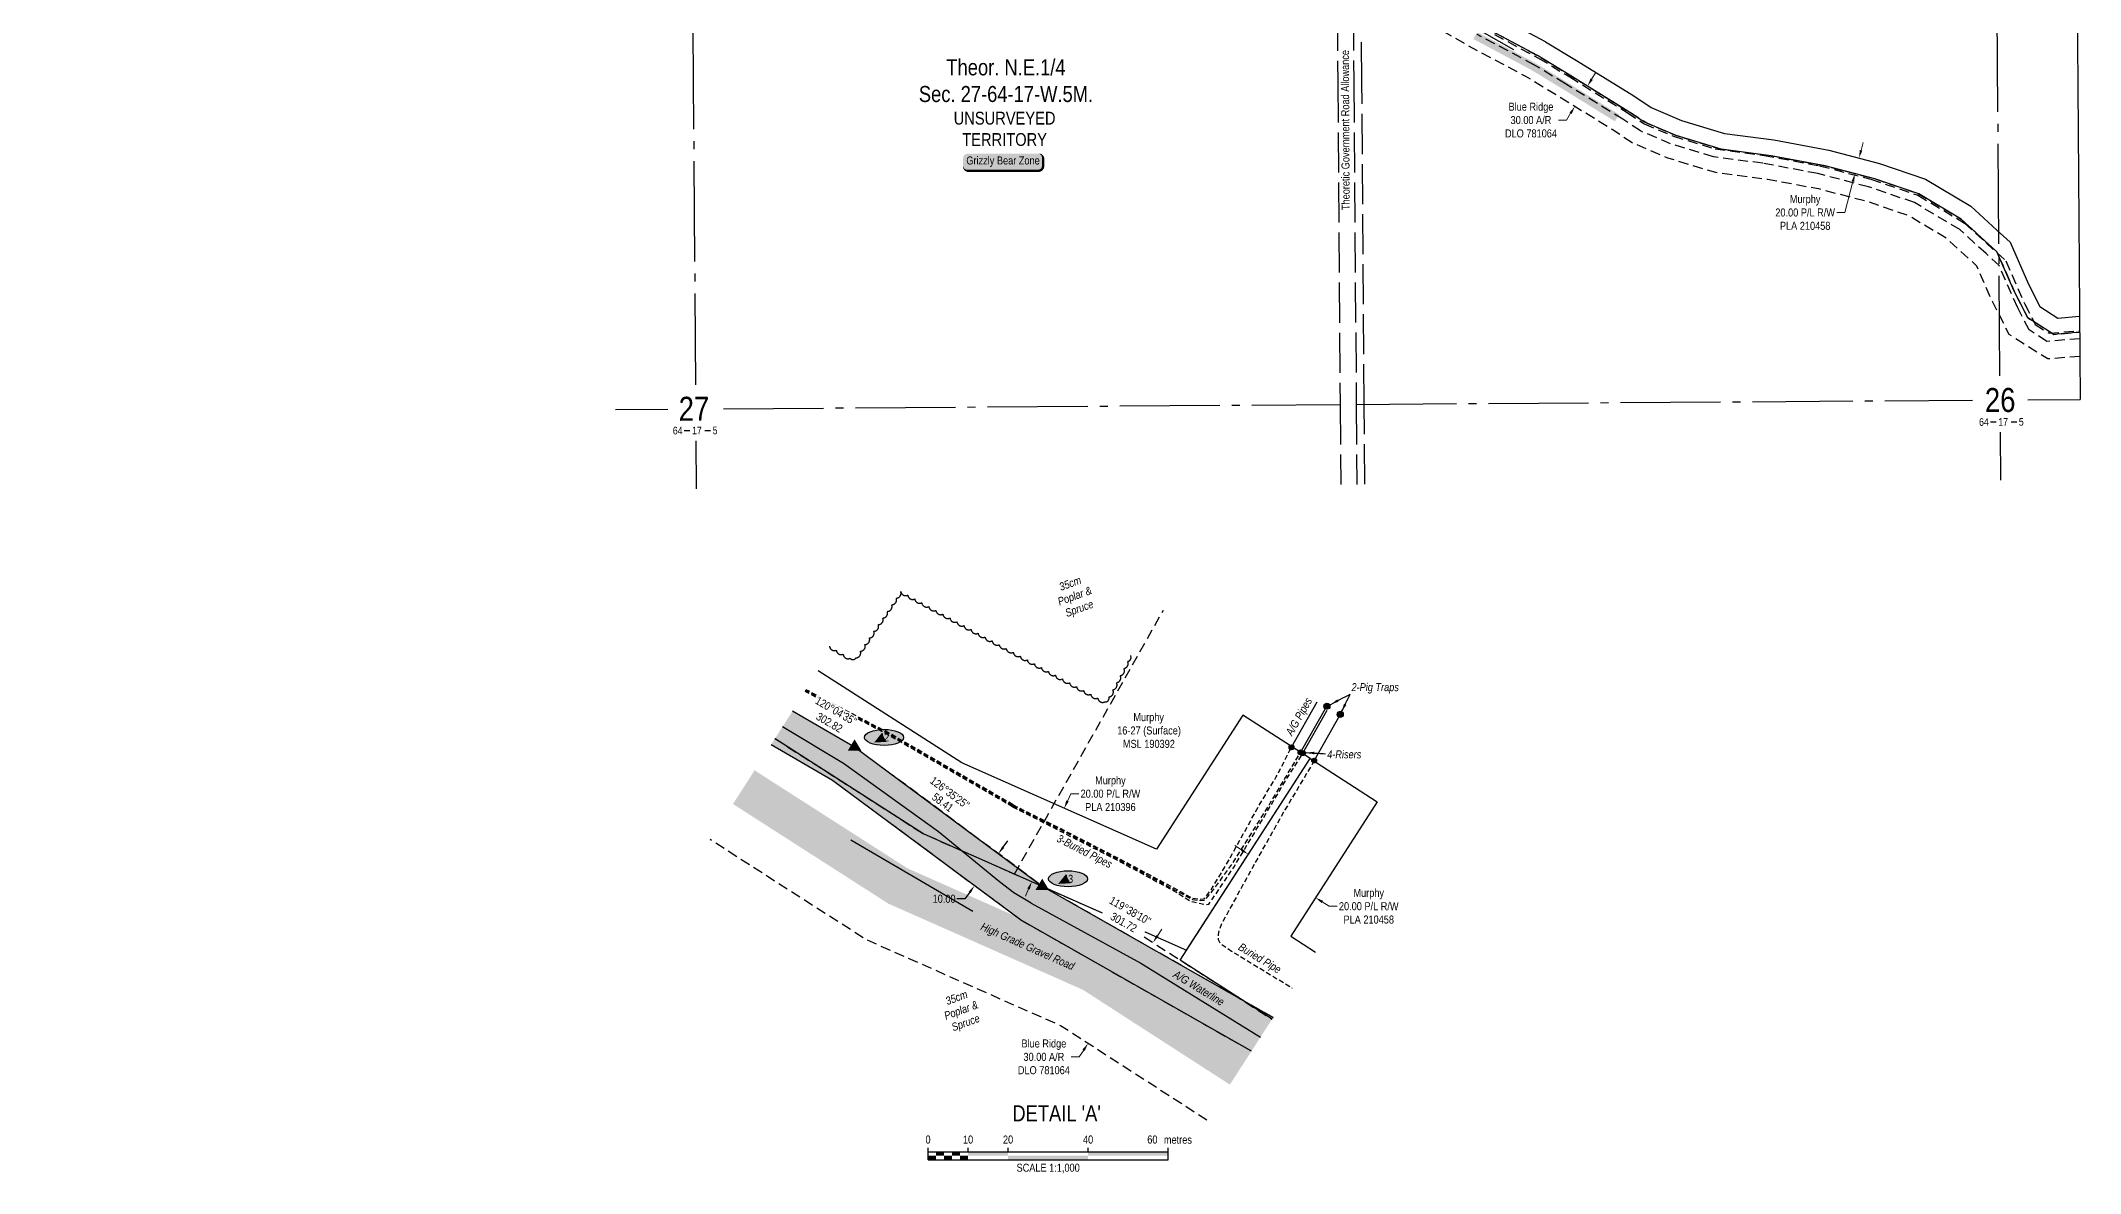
# Model space of a CAD drawing. Extents: x 527417 to 535105, y 6045789 to 6049248.
# Drawn here: x 532558 to 535105, y 6045789 to 6047203 of the extents above; entities that cross this region are included whole.
import ezdxf
from ezdxf.enums import TextEntityAlignment as Align

# ---------------------------------------------------------------- set-up
doc = ezdxf.new("R2010")
doc.units = 0
doc.header["$LTSCALE"] = 5
doc.header["$PDSIZE"] = 0.5
for name, pattern in [('0', [1, 1, 0]), ('foc-ACCESSROAD', [3.75, 2.5, -1.25]), ('foc-FLOWLINE', [3.75, 2.5, -1.25]), ('foc-QUARTERLINE', [33, 25, -3, 2, -3]), ('foc-UNSURVEYED', [12.5, 10, -2.5]), ('UG_PIPE', [1.875, 1.25, -0.625])]:
    doc.linetypes.add(name, pattern=pattern)
doc.layers.get('Defpoints').update_dxf_attribs({"color": 9})
for name, color, linetype in [('10', 1, 'Continuous'), ('9', 3, 'Continuous'), ('AS-PIPE-AG', 44, 'Continuous'), ('AS-PIPE-UG', 44, 'UG_PIPE'), ('AS-PIPE-UG-T', 44, 'Continuous'), ('AS-ROADS', 254, 'Continuous'), ('AS-SYMBOL', 7, 'Continuous'), ('AS-WILDLIFE-BLOCK', 131, 'Continuous'), ('C-AR', 13, 'foc-ACCESSROAD'), ('C-FLOWLINE', 13, 'foc-FLOWLINE'), ('C-RW', 13, 'Continuous'), ('C-SYMBOL', 7, 'Continuous'), ('C-WS', 13, 'foc-ACCESSROAD'), ('CG-NOTES', 7, 'Continuous'), ('DETAIL-T', 7, 'Continuous'), ('F-AR', 190, 'foc-ACCESSROAD'), ('L-BD1', 253, 'Continuous'), ('L-MON', 1, 'Continuous'), ('L-ROAD-T', 7, 'Continuous'), ('L-SECLBL', 7, 'Continuous'), ('L-SECQ', 8, 'foc-QUARTERLINE'), ('L-UNS-T', 3, 'Continuous'), ('L-USEC', 7, 'foc-UNSURVEYED'), ('P-ELEVATION', 7, 'Continuous'), ('P-PROPOSED', 10, 'Continuous'), ('P-PROPOSED-H', 21, 'Continuous'), ('P-STATION', 7, 'Continuous'), ('P-TXT', 4, 'Continuous'), ('T-BUSH', 110, '0'), ('T-BUSH-T', 110, 'Continuous')]:
    doc.layers.add(name, color=color, linetype=linetype)
for name, color, linetype, lineweight in [('C-RW-T', 13, 'Continuous', 9), ('C-WS-T', 13, 'Continuous', 9), ('F-AR-T', 190, 'Continuous', 9), ('T-TEXT', 48, 'Continuous', 18)]:
    doc.layers.add(name, color=color, linetype=linetype, lineweight=lineweight)
doc.styles.add('175L', font='ARIALN.TTF', dxfattribs={"height": 20})
doc.styles.add('80', font='ARIALN.TTF', dxfattribs={"height": 10})
doc.styles.add('80CG', font='ARIALN.TTF', dxfattribs={"height": 10})
doc.styles.add('80L', font='ARIALN.TTF', dxfattribs={"height": 10})
doc.styles.add('80LS', font='ARIALNI.TTF', dxfattribs={"height": 10})
doc.styles.add('SIMPLEX', font='ARIALN.TTF')
doc.dimstyles.new('Compass 5 000', dxfattribs={"dimscale": 5, "dimtxt": 9, "dimasz": 2, "dimexe": 0.2, "dimexo": 0.0625, "dimgap": 0.5, "dimtad": 0, "dimtih": 1, "dimtoh": 1, "dimzin": 0, "dimdsep": 46, "dimtxsty": '80CG', "dimcen": 0.1, "dimse1": 1, "dimse2": 1, "dimclrd": 256, "dimclrt": 256, "dimaunit": 1, "dimadec": 4, "dimazin": 0, "dimtfac": 0.06, "dimtofl": 0, "dimtmove": 0, "dimatfit": 1, "dimfxl": 0.2, "dimtolj": 1, "dimtzin": 0, "dimlwd": -1, "dimarcsym": 0})

# ---------------------------------------------------------------- blocks, each defined once
blk = doc.blocks.new('L-SECLBL')
at = {"layer": '9', "color": 7}
for p, q in [((-5.1, -27.8), (-12.3, -27.8)), ((20.7, -27.8), (13.5, -27.8))]:
    blk.add_line(p, q, dxfattribs=at)
at = {"layer": '10', "color": 2, "style": 'SIMPLEX'}
blk.add_attdef('SEC', text='', height=30, dxfattribs=at).set_placement((0, 0), align=Align.MIDDLE)
at = {"layer": '10', "color": 5, "style": '80L'}
blk.add_attdef('TWP', text='', height=9.5, dxfattribs=at).set_placement((-14.4, -27.4), align=Align.MIDDLE_RIGHT)
blk.add_attdef('RGE', text='', height=9.5, dxfattribs=at).set_placement((3.6, -27.4), align=Align.MIDDLE_CENTER)
blk.add_attdef('MER', text='', height=9.5, dxfattribs=at).set_placement((23.2, -27.4), align=Align.MIDDLE_LEFT)
blk = doc.blocks.new('*U570')
h = blk.add_hatch(color=255)
edge = h.paths.add_edge_path()
edge.add_line((-44, -11.5), (44, -11.5))
edge.add_arc((44, -5.5), 6, 270, 360)
edge.add_line((50, -5.5), (50, 4))
edge.add_arc((44, 4), 6, 0, 90)
edge.add_line((44, 10), (-44, 10))
edge.add_arc((-44, 4), 6, 90, 180)
edge.add_line((-50, 4), (-50, -5.5))
edge.add_arc((-44, -5.5), 6, 180, 270)
at = {"color": 131, "flags": 128}
blk.add_lwpolyline([(-44, -11.5, 3, 3, 0), (44, -11.5, 3, 3, 0.414214), (50, -5.5, 3, 3, 0), (50, 4, 3, 0, 0.414214), (44, 10, 0, 0, 0), (-44, 10, 0, 0, 0.414214), (-50, 4, 0, 0, 0), (-50, -5.5, 0, 3, 0.414214)], format="xyseb", close=True, dxfattribs=at)
at = {"color": 131, "style": '80'}
blk.add_attdef('ENTER_TEXT_001', (-26.8, -4.9), '', height=10, dxfattribs=at)
blk = doc.blocks.new('RISER')
h = blk.add_hatch(color=255)
h.dxf.hatch_style = 1
edge = h.paths.add_edge_path()
edge.add_arc((0, 0), 0.7, 0, 360)
blk.add_hatch(color=48).paths.add_polyline_path([(0.58, -0.15), (-0.58, -0.15, 0.774597)])
at = {"color": 48}
blk.add_line((-0.58, -0.15), (0.58, -0.15), dxfattribs=at)
blk.add_circle((0, 0), 0.6, dxfattribs=at)
blk = doc.blocks.new('PIG')
h = blk.add_hatch(color=255)
h.dxf.hatch_style = 1
edge = h.paths.add_edge_path()
edge.add_arc((0, 0), 0.85, 0, 360)
at = {"layer": 'AS-SYMBOL'}
h = blk.add_hatch(color=48, dxfattribs=at)
h.dxf.hatch_style = 1
h.paths.add_polyline_path([(-0.1, 0, 1), (-0.55, 0, 1)])
h = blk.add_hatch(color=48, dxfattribs=at)
h.dxf.hatch_style = 1
h.paths.add_polyline_path([(0.1, 0, 1), (0.55, 0, 1)])
at = {"layer": 'AS-SYMBOL', "color": 48}
for centre, radius in [((0, 0), 0.75), ((-0.33, 0), 0.225), ((0.33, 0), 0.225)]:
    blk.add_circle(centre, radius, dxfattribs=at)
blk = doc.blocks.new('*D604')
at = {"layer": 'Defpoints', "color": 0, "transparency": 16777216}
for p in [(533760.3, 6046183.5), (533724.4, 6046148), (533730.5, 6046143.4)]:
    blk.add_point(p, dxfattribs=at)
at = {"layer": 'P-TXT', "transparency": 16777216}
for p, q in [((533760.1, 6046196.1), (533766.1, 6046204.2)), ((533718.4, 6046139.9), (533712.3, 6046131.7)), ((533712.3, 6046131.7), (533702.3, 6046131.7))]:
    blk.add_line(p, q, dxfattribs=at)
for points in [[(533758.8, 6046197.1), (533761.5, 6046195.1), (533754.2, 6046188.1)], [(533717.1, 6046140.9), (533719.8, 6046138.9), (533724.4, 6046148)]]:
    blk.add_solid(points, dxfattribs=at)
at = {"layer": 'P-TXT', "transparency": 16777216, "insert": (533686.4, 6046131.7), "char_height": 10, "attachment_point": 5, "style": '80CG'}
blk.add_mtext('\\A1;10.00', dxfattribs=at)
blk = doc.blocks.new('*D605')
at = {"layer": 'Defpoints', "color": 0, "transparency": 16777216}
for p in [(534005.2, 6046039.7), (533866.1, 6045951.1), (533924, 6045913.7)]:
    blk.add_point(p, dxfattribs=at)
at = {"layer": 'F-AR-T', "transparency": 16777216}
for p, q in [((533952.8, 6046085.5), (533958.2, 6046093.9)), ((533855.2, 6045934.3), (533845.2, 6045934.3)), ((533860.7, 6045942.7), (533855.2, 6045934.3))]:
    blk.add_line(p, q, dxfattribs=at)
for points in [[(533951.4, 6046086.4), (533954.2, 6046084.6), (533947.3, 6046077.1)], [(533859.3, 6045943.6), (533862.1, 6045941.8), (533866.1, 6045951.1)]]:
    blk.add_solid(points, dxfattribs=at)
at = {"layer": 'F-AR-T', "transparency": 16777216, "insert": (533811, 6045934.3), "char_height": 10, "attachment_point": 5, "style": '80CG'}
blk.add_mtext('\\A1;Blue Ridge \\P30.00 A/R \\PDLO 781064', dxfattribs=at)
blk = doc.blocks.new('*D606')
at = {"layer": 'C-RW-T', "transparency": 16777216}
for p, q in [((534057.9, 6046192.8), (534049.5, 6046198.2)), ((534158.7, 6046127.8), (534167.1, 6046122.4)), ((534167.1, 6046122.4), (534177.1, 6046122.4))]:
    blk.add_line(p, q, dxfattribs=at)
for points in [[(534058.8, 6046194.2), (534057, 6046191.4), (534066.3, 6046187.4)], [(534159.6, 6046129.2), (534157.8, 6046126.4), (534150.3, 6046133.2)]]:
    blk.add_solid(points, dxfattribs=at)
at = {"layer": 'Defpoints', "color": 0, "transparency": 16777216}
for p in [(534099.3, 6046238.5), (534183.3, 6046184.3), (534150.3, 6046133.2)]:
    blk.add_point(p, dxfattribs=at)
at = {"layer": 'C-RW-T', "transparency": 16777216, "insert": (534216.7, 6046122.4), "char_height": 10, "attachment_point": 5, "style": '80CG'}
blk.add_mtext('\\A1;Murphy\\P20.00 P/L R/W\\PPLA 210458', dxfattribs=at)
blk = doc.blocks.new('*D607')
at = {"layer": 'C-RW-T', "transparency": 16777216}
for p, q in [((533840.5, 6046253.8), (533844.5, 6046262.9)), ((533844.5, 6046262.9), (533854.5, 6046262.9)), ((533791.9, 6046144.1), (533787.9, 6046135))]:
    blk.add_line(p, q, dxfattribs=at)
for points in [[(533838.9, 6046254.5), (533842, 6046253.1), (533836.4, 6046244.7)], [(533790.4, 6046144.8), (533793.4, 6046143.4), (533796, 6046153.3)]]:
    blk.add_solid(points, dxfattribs=at)
at = {"layer": 'Defpoints', "color": 0, "transparency": 16777216}
for p in [(533836.4, 6046244.7), (533909.5, 6046212.3), (533869, 6046120.9)]:
    blk.add_point(p, dxfattribs=at)
at = {"layer": 'C-RW-T', "transparency": 16777216, "insert": (533894.1, 6046262.9), "char_height": 10, "attachment_point": 5, "style": '80CG'}
blk.add_mtext('\\A1;Murphy\\P20.00 P/L R/W^JPLA 210396', dxfattribs=at)
blk = doc.blocks.new('*U476')
at = {"color": 0}
for p, q in [((-150, 0), (-150, 15)), ((-150, 10), (150.2, 10)), ((-150, 0), (150.2, 0)), ((-100, 10), (-100, 15)), ((-50, 10), (-50, 15)), ((50, 10), (50, 15)), ((150.2, 0), (150.2, 15))]:
    blk.add_line(p, q, dxfattribs=at)
for points in [[(-150, 5), (-140, 5), (-150, 0), (-140, 0)], [(-140, 10), (-130, 10), (-140, 5), (-130, 5)], [(-130, 5), (-120, 5), (-130, 0), (-120, 0)], [(-120, 10), (-110, 10), (-120, 5), (-110, 5)], [(-110, 5), (-100, 5), (-110, 0), (-100, 0)], [(-100, 10), (-50, 10), (-100, 5), (-50, 5)], [(-50, 5), (50, 5), (-50, 0), (50, 0)], [(50, 10), (150.2, 10), (50, 5), (150.2, 5)]]:
    blk.add_solid(points, dxfattribs=at)
at = {"color": 0, "style": '80'}
blk.add_text('metres', height=10, dxfattribs=at).set_placement((162.2, 20), align=Align.CENTER)
at = {"color": 0, "char_height": 10, "style": '80'}
for s, insert, attachment_point in [('0', (-150, 30.2), 2), ('10', (-100, 30.2), 2), ('20', (-50, 30.2), 2), ('40', (50, 30.2), 2), ('60', (136.7, 30.2), 3), ('SCALE 1:1,000', (0.1, -5), 2)]:
    blk.add_mtext(s, dxfattribs=dict(at, insert=insert, attachment_point=attachment_point))
blk = doc.blocks.new('TRIA')
blk.add_hatch(color=255).paths.add_polyline_path([(-0.04, 1.52), (-1.47, -0.87), (1.39, -0.87)])
blk = doc.blocks.new('Hybrid_EC')
at = {"color": 251}
for points in [[(-1.3, -0.74), (0, 1.42), (1.3, -0.74)], [(0.47, -0.26), (0, 0.53), (-0.47, -0.26)]]:
    blk.add_lwpolyline(points, close=True, dxfattribs=at)
at = {"layer": 'Defpoints'}
blk.add_circle((0, 0), 0.05, dxfattribs=at)
at = {"xscale": 1.2, "yscale": 1.2, "zscale": 1.2}
blk.add_blockref('TRIA', (0.05, 0.06), dxfattribs=at)
blk = doc.blocks.new('we')
at = {"layer": 'P-ELEVATION'}
h = blk.add_hatch(color=111, dxfattribs=at)
h.dxf.hatch_style = 1
edge = h.paths.add_edge_path()
edge.add_ellipse((0, 0), major_axis=(-24.4, 0), ratio=0.410256, start_angle=0, end_angle=360)
at = {"layer": 'P-ELEVATION', "color": 7, "flags": 128}
blk.add_lwpolyline([(0, 0, 12.5, 0, 0), (-12.4, -6.4, 0, 0, 0)], format="xyseb", dxfattribs=at)
at = {"layer": 'P-ELEVATION', "color": 7}
blk.add_ellipse((0, 0), major_axis=(-24.4, 0), ratio=0.410256, dxfattribs=at)
at = {"layer": 'P-ELEVATION', "style": '80'}
blk.add_attdef('ELEVATION', text='', height=10, dxfattribs=at).set_placement((0, 0), align=Align.MIDDLE_CENTER)
blk = doc.blocks.new('*D703')
at = {"layer": 'C-RW-T', "transparency": 16777216}
for p, q in [((534831.5, 6047066.2), (534834, 6047075.9)), ((534821.4, 6047027.5), (534811.2, 6046988.6)), ((534811.2, 6046988.6), (534801.2, 6046988.6))]:
    blk.add_line(p, q, dxfattribs=at)
for points in [[(534829.9, 6047066.6), (534833.1, 6047065.8), (534829, 6047056.5)], [(534819.8, 6047027.9), (534823, 6047027.1), (534823.9, 6047037.2)]]:
    blk.add_solid(points, dxfattribs=at)
at = {"layer": 'Defpoints', "color": 0, "transparency": 16777216}
for p in [(534832.3, 6047055.6), (534823.9, 6047037.2), (534827.3, 6047036.3)]:
    blk.add_point(p, dxfattribs=at)
at = {"layer": 'C-RW-T', "transparency": 16777216, "insert": (534761.7, 6046988.6), "char_height": 10, "attachment_point": 5, "style": '80CG'}
blk.add_mtext('\\A1;Murphy\\P20.00 P/L R/W\\PPLA 210458', dxfattribs=at)
blk = doc.blocks.new('*D704')
at = {"layer": 'Defpoints', "color": 0, "transparency": 16777216}
for p in [(534493.1, 6047144.5), (534474.1, 6047121), (534477.3, 6047119)]:
    blk.add_point(p, dxfattribs=at)
at = {"layer": 'F-AR-T', "transparency": 16777216}
for p, q in [((534495.1, 6047155), (534500.4, 6047163.5)), ((534463.6, 6047104), (534453.6, 6047104)), ((534468.8, 6047112.5), (534463.6, 6047104))]:
    blk.add_line(p, q, dxfattribs=at)
for points in [[(534493.7, 6047155.9), (534496.5, 6047154.1), (534489.9, 6047146.5)], [(534467.4, 6047113.3), (534470.2, 6047111.6), (534474.1, 6047121)]]:
    blk.add_solid(points, dxfattribs=at)
at = {"layer": 'F-AR-T', "transparency": 16777216, "insert": (534419.3, 6047104), "char_height": 10, "attachment_point": 5, "style": '80CG'}
blk.add_mtext('\\A1;Blue Ridge \\P30.00 A/R \\PDLO 781064', dxfattribs=at)

msp = doc.modelspace()

# ---------------------------------------------------------------- hatches: boundary and pattern name
at = {"layer": 'P-PROPOSED-H'}
h = msp.add_hatch(color=256, dxfattribs=at)
h.dxf.hatch_style = 1
h.paths.add_polyline_path([(534070.153, 6045941.341), (534097.283, 6045983.402), (533808.959, 6046147.431), (533574.606, 6046321.413), (533497.236, 6046366.221), (533470.239, 6046324.106), (533547.1, 6046279.593), (533781.608, 6046105.495)])

# ---------------------------------------------------------------- linework, layer by layer
at = {"layer": 'AS-PIPE-AG', "flags": 128}
for points in [[(533948.766, 6047447.511), (533976.099, 6047432.487), (534039.722, 6047393.211), (534079.519, 6047368.915), (534143.967, 6047337.694), (534158.297, 6047326.852), (534244.346, 6047279.482), (534397.487, 6047192.232)], [(534120.198, 6046320.838), (534152.328, 6046377.438)], [(534131.533, 6046314.518), (534164.443, 6046372.123)], [(534134.603, 6046313.543), (534164.718, 6046367.188)], [(533795.283, 6046126.463), (533773.678, 6046139.088), (533755.718, 6046152.923), (533679.218, 6046215.343), (533560.853, 6046300.503), (533484.428, 6046346.241)], [(534181.208, 6046361.928), (534148.508, 6046304.303)], [(533795.283, 6046126.463), (533931.948, 6046051.343), (534081.541, 6045958.996)]]:
    msp.add_lwpolyline(points, dxfattribs=at)
at = {"layer": 'AS-PIPE-UG', "flags": 128}
for points in [[(533771.973, 6046246.578), (533614.961, 6046337.273), (533512.846, 6046390.571)], [(533771.758, 6046248.113), (533615.563, 6046338.368), (533513.523, 6046391.627)], [(533772.468, 6046249.108), (533616.165, 6046339.463), (533514.2, 6046392.683)], [(533771.758, 6046248.113), (533829.418, 6046219.053), (533903.848, 6046181.063), (533973.233, 6046143.478), (533996.708, 6046130.873), (534006.443, 6046129.723), (534011.988, 6046129.868), (534021.588, 6046141.478), (534047.238, 6046176.503), (534093.643, 6046251.033), (534112.063, 6046281.718), (534131.518, 6046314.493)], [(533771.973, 6046246.578), (533827.663, 6046218.193), (533903.098, 6046179.773), (533971.183, 6046142.783), (533994.423, 6046128.818), (534004.618, 6046126.168), (534011.998, 6046124.703), (534016.928, 6046124.933), (534024.948, 6046136.268), (534048.543, 6046171.768), (534094.918, 6046248.933), (534112.548, 6046278.983), (534134.603, 6046313.543)], [(533772.468, 6046249.108), (533828.338, 6046221.228), (533903.933, 6046182.478), (533973.463, 6046145.383), (533996.483, 6046132.498), (534005.738, 6046131.278), (534011.218, 6046131.848), (534019.398, 6046142.158), (534041.513, 6046178.933), (534079.493, 6046247.873), (534101.263, 6046284.043), (534117.788, 6046316.313), (534120.348, 6046320.988)], [(534148.623, 6046304.293), (534111.988, 6046242.598), (534079.108, 6046184.523), (534033.018, 6046100.733), (534029.563, 6046091.993), (534028.688, 6046086.933), (534028.508, 6046081.073), (534031.173, 6046076.048), (534045.258, 6046066.468), (534114.798, 6046024.268), (534121.188, 6046020.461)]]:
    msp.add_lwpolyline(points, dxfattribs=at)
at = {"layer": 'AS-ROADS'}
for points, const_width in [([(534526.738, 6047106.696), (534458.632, 6047148.838), (534421.005, 6047171.641), (534349.757, 6047209.578)], 9.995), ([(534056.839, 6045920.7), (533871.503, 6046040.247), (533628.712, 6046147.714), (533436.253, 6046271.09)], 49.974), ([(534056.839, 6045920.7), (533871.503, 6046040.247), (533628.712, 6046147.714), (533561.035, 6046191.099)], 49.974)]:
    msp.add_lwpolyline(points, dxfattribs=dict(at, const_width=const_width))
at = {"layer": 'AS-ROADS', "flags": 128}
msp.add_lwpolyline([(533722.329, 6046116.054), (533569.837, 6046204.83)], dxfattribs=at)
at = {"layer": 'C-AR', "flags": 128}
for points in [[(534097.283, 6045983.402), (533808.959, 6046147.431), (533622.012, 6046286.219)], [(534070.153, 6045941.341), (533781.608, 6046105.495), (533594.978, 6046244.049)]]:
    msp.add_lwpolyline(points, dxfattribs=at)
at = {"layer": 'C-FLOWLINE'}
for points in [[(535104.621, 6046831.041), (535063.724, 6046827.728), (535041.315, 6046841.965), (535027.109, 6046869.768), (535004.034, 6046922.31), (534987.57, 6046937.384), (534954.745, 6046967.436), (534898.251, 6047001.028), (534840.983, 6047020.637), (534777.541, 6047037.211), (534708.836, 6047050.053), (534647.192, 6047058.206), (534593.684, 6047074.439), (534555.926, 6047090.498), (534534.132, 6047104.973), (534462.42, 6047149.348), (534423.812, 6047172.745), (534352.268, 6047210.842)], [(534357.136, 6047219.583), (534428.759, 6047181.444), (534467.643, 6047157.878), (534539.532, 6047113.395), (534560.691, 6047099.342), (534597.103, 6047083.854), (534649.314, 6047068.015), (534710.412, 6047059.935), (534779.727, 6047046.978), (534843.872, 6047030.221), (534902.471, 6047010.156), (534960.742, 6046975.509), (534987.465, 6046951.043), (535012.344, 6046928.264), (535036.15, 6046874.058), (535048.982, 6046848.946), (535066.258, 6046837.969), (535104.543, 6046841.071)]]:
    msp.add_lwpolyline(points, dxfattribs=at)
at = {"layer": 'C-RW', "flags": 128}
for points in [[(534365.953, 6047239.987), (534436.987, 6047202.164)], [(535104.559, 6046839.029), (535072.329, 6046836.418), (535039.655, 6046857.176), (535022.701, 6046890.36), (535001.459, 6046938.727), (535001.086, 6046939.576), (534956.426, 6046980.464), (534903.482, 6047011.945), (534848.88, 6047030.641), (534786.843, 6047046.847), (534719.358, 6047059.461), (534656.622, 6047067.759), (534600.518, 6047084.779), (534560.07, 6047101.983), (534537.005, 6047117.302), (534465.645, 6047161.459), (534427.592, 6047184.52), (534356.226, 6047222.52)], [(534437.486, 6047201.917), (534476.093, 6047178.52), (534547.806, 6047134.145), (534569.6, 6047119.67), (534607.357, 6047103.611), (534660.866, 6047087.378), (534722.509, 6047079.225), (534791.215, 6047066.383), (534854.657, 6047049.809), (534911.924, 6047030.2), (534968.418, 6046996.609), (535001.244, 6046966.556), (535017.707, 6046951.483), (535040.783, 6046898.94), (535054.989, 6046871.137), (535077.397, 6046856.9), (535104.404, 6046859.088)], [(533475.319, 6046332.032), (533661.006, 6046212.997), (533989.176, 6046067.738), (534143.413, 6046306.855), (534059.421, 6046361.032), (533951.499, 6046193.717), (533708.482, 6046301.284), (533529.259, 6046416.175)], [(534095.897, 6045981.252), (533981.137, 6046055.275), (534143.413, 6046306.855), (534227.404, 6046252.679), (534119.305, 6046085.09), (534150.073, 6046065.243)]]:
    msp.add_lwpolyline(points, dxfattribs=at)
at = {"layer": 'C-WS', "flags": 128}
msp.add_lwpolyline([(533774.324, 6046162.616), (533824.418, 6046251.353), (533960.28, 6046492.02)], dxfattribs=at)
at = {"layer": 'CG-NOTES'}
msp.add_line((535098.988, 6047559.337), (535105.207, 6046755.212), dxfattribs=at)
at = {"layer": 'F-AR', "flags": 128}
for points in [[(534545.764, 6047075.49), (534520.791, 6047092.076), (534449.976, 6047135.894), (534412.764, 6047158.445), (534341.636, 6047196.319), (534206.114, 6047275.162), (534119.56, 6047319.909), (534080.15, 6047343.603), (534037.934, 6047362.167), (533997.555, 6047390.098), (533956.043, 6047416.875), (533907.504, 6047438.36), (533826.044, 6047490.58), (533684.379, 6047567.109), (533640.568, 6047595.014), (533488.975, 6047679.542), (533340.355, 6047758.447), (533255.941, 6047810.748), (533147.916, 6047867.631), (533131.245, 6047877.869), (533091.625, 6047903.661), (533002.46, 6047954.092), (532961.953, 6047972.71), (532931.268, 6047976.345), (532868.87, 6047973.671), (532809.598, 6047973.076), (532744.018, 6047976.087), (532685.691, 6047976.459), (532636.19, 6047974.295), (532523.117, 6047975.089), (532475.157, 6047973.529), (532421.61, 6047970.985), (532395.778, 6047971.642), (532243.544, 6047972.394), (532076.912, 6047971.196), (531962.735, 6047968.923), (531901.222, 6047970.682), (531793.578, 6047966.959), (531732.437, 6047968.749), (531440.089, 6047969.887), (531336.911, 6047966.613), (531162.814, 6047965.523), (531037.065, 6047962.555), (530979.432, 6047963.875), (530843.902, 6047962.632), (530733.378, 6047968.205), (530671.855, 6047969.877), (530609.828, 6047991.148), (530495.081, 6048039.176), (530449.603, 6048054.281), (530384.198, 6048078.886), (530368.366, 6048088.659), (530280.907, 6048105.3), (530245.424, 6048118.171), (530148.032, 6048149.772), (530104.504, 6048168.057), (530041.83, 6048191.076), (530000.405, 6048204.959), (529947.46, 6048218.987), (529816.803, 6048244.86), (529697.896, 6048291.109), (529628.068, 6048317.004), (529542.063, 6048344.317), (529448.27, 6048379.032), (529401.696, 6048397.698), (529351.749, 6048409.231), (529267.202, 6048438.615), (529228.263, 6048447.9), (529113.83, 6048466.552), (528993.65, 6048473.761), (528959.193, 6048479.561), (528894.388, 6048494.763), (528852.704, 6048510.001), (528777.71, 6048534.211), (528674.643, 6048578.34), (528612.366, 6048590.722), (528562.057, 6048599.32), (528562.685, 6048629.631), (528617.816, 6048620.21), (528683.564, 6048607.137), (528788.239, 6048562.32), (528862.461, 6048538.359), (528902.99, 6048523.544), (528965.112, 6048508.971), (528997.046, 6048503.596), (529117.149, 6048496.392), (529234.16, 6048477.319), (529275.623, 6048467.432), (529360.068, 6048438.083), (529410.7, 6048426.392), (529459.053, 6048407.013), (529551.81, 6048372.682), (529637.824, 6048345.365), (529708.545, 6048319.14), (529825.214, 6048273.761), (529954.218, 6048248.215), (530009.017, 6048233.696), (530051.765, 6048219.37), (530115.485, 6048195.967), (530158.484, 6048177.904), (530255.166, 6048146.533), (530288.873, 6048134.307), (530379.407, 6048117.081), (530397.475, 6048105.927), (530459.612, 6048082.552), (530505.61, 6048067.274), (530620.491, 6048019.19), (530677.248, 6047999.726), (530734.54, 6047998.169), (530844.52, 6047992.623), (530979.638, 6047993.862), (531037.055, 6047992.548), (531162.366, 6047995.505), (531336.341, 6047996.595), (531439.672, 6047999.873), (531732.934, 6047998.732), (531793.498, 6047996.958), (531901.133, 6048000.681), (531962.865, 6047998.915), (532076.505, 6048001.179), (532243.51, 6048002.378), (532396.234, 6048001.625), (532421.279, 6048000.987), (532473.958, 6048003.49), (532522.735, 6048005.077), (532635.64, 6048004.284), (532685.132, 6048006.448), (532744.802, 6048006.067), (532810.135, 6048003.067), (532868.077, 6048003.649), (532932.397, 6048006.405), (532970.177, 6048001.93), (533016.126, 6047980.811), (533107.2, 6047929.299), (533147.273, 6047903.213), (533162.763, 6047893.701), (533270.841, 6047836.79), (533355.298, 6047784.462), (533503.308, 6047705.88), (533655.936, 6047620.775), (533699.579, 6047592.978), (533841.282, 6047516.428), (533921.747, 6047464.846), (533970.324, 6047443.344), (534014.215, 6047415.033), (534052.631, 6047388.459), (534093.966, 6047370.283), (534134.185, 6047346.103), (534220.547, 6047301.454), (534356.226, 6047222.52), (534427.592, 6047184.52), (534465.635, 6047161.465), (534565.413, 6047099.725), (534600.497, 6047084.803), (534656.601, 6047067.783), (534719.337, 6047059.485), (534786.822, 6047046.871), (534848.859, 6047030.664), (534903.461, 6047011.969), (534956.405, 6046980.488), (535001.065, 6046939.6), (535001.438, 6046938.751), (535022.68, 6046890.383), (535039.634, 6046857.2), (535072.308, 6046836.442), (535104.559, 6046839.055)], [(535104.791, 6046808.984), (535064.71, 6046805.737), (535016.648, 6046836.272), (535002.009, 6046864.923), (534995.572, 6046877.52), (534976.148, 6046921.748), (534938.427, 6046956.284), (534890.803, 6046984.601), (534840.199, 6047001.929), (534780.269, 6047017.586), (534714.613, 6047029.858), (534650.24, 6047038.371), (534590.245, 6047056.571), (534545.764, 6047075.49)], [(533475.144, 6046331.759), (533660.187, 6046213.137), (533903.075, 6046105.627), (534095.897, 6045981.252)], [(534014.632, 6045855.265), (533831.667, 6045973.282), (533588.973, 6046080.707), (533394.234, 6046205.544)]]:
    msp.add_lwpolyline(points, dxfattribs=at)
at = {"layer": 'L-SECQ'}
for p, q in [((535005.03, 6046784.499), (534999.042, 6047558.643)), ((535039.849, 6046754.756), (535105.207, 6046755.212)), ((535006.034, 6046654.57), (535005.571, 6046714.537))]:
    msp.add_line(p, q, dxfattribs=at)
at = {"layer": 'L-SECQ', "flags": 128}
for points in [[(533370.26, 6047547.519), (533375.968, 6046773.331)], [(533410.776, 6046743.588), (534181.003, 6046748.956)], [(534201.109, 6046749.097), (534970.605, 6046754.282)], [(533276.243, 6046742.651), (533341.532, 6046743.106)], [(533376.484, 6046703.369), (533376.926, 6046643.401)]]:
    msp.add_lwpolyline(points, dxfattribs=at)
at = {"layer": 'L-USEC'}
for p, q in [((534174.93, 6047553.108), (534177.967, 6047151.032)), ((534195.036, 6047553.26), (534198.073, 6047151.184)), ((534208.124, 6047151.243), (534205.087, 6047553.317)), ((534177.967, 6047151.032), (534181.003, 6046748.956)), ((534198.073, 6047151.184), (534201.109, 6046749.108)), ((534211.161, 6046749.167), (534208.124, 6047151.243)), ((534181.003, 6046748.956), (534181.758, 6046649.011)), ((534201.109, 6046749.108), (534201.864, 6046649.151)), ((534211.916, 6046649.221), (534211.161, 6046749.167))]:
    msp.add_line(p, q, dxfattribs=at)
at = {"layer": 'P-PROPOSED', "flags": 128}
for points in [[(533497.236, 6046366.221), (533574.606, 6046321.413), (533808.959, 6046147.431), (534097.283, 6045983.402)], [(534070.153, 6045941.341), (533781.608, 6046105.495), (533547.1, 6046279.593), (533470.239, 6046324.106)]]:
    msp.add_lwpolyline(points, dxfattribs=at)
at = {"layer": 'T-BUSH', "flags": 128}
msp.add_lwpolyline([(533543.224, 6046447.311, 0.52056705), (533551.812, 6046442.198, 0.52056705), (533560.4, 6046437.086, 0.52056705), (533568.988, 6046431.973, 0.52056705), (533576.299, 6046432.579, 0.52056705), (533581.895, 6046440.861, 0.52056705), (533587.491, 6046449.142, 0.52056705), (533593.087, 6046457.423, 0.52056705), (533598.683, 6046465.705, 0.52056705), (533604.279, 6046473.986, 0.52056705), (533609.875, 6046482.267, 0.52056705), (533615.471, 6046490.549, 0.52056705), (533621.067, 6046498.83, 0.52056705), (533626.663, 6046507.112, 0.52056705), (533632.259, 6046515.393, 0.52056705), (533640.983, 6046510.894, 0.52056705), (533649.771, 6046506.134, 0.52056705), (533658.559, 6046501.373, 0.52056705), (533667.347, 6046496.612, 0.52056705), (533676.135, 6046491.851, 0.52056705), (533684.923, 6046487.091, 0.52056705), (533693.711, 6046482.33, 0.52056705), (533702.5, 6046477.569, 0.52056705), (533711.288, 6046472.808, 0.52056705), (533720.076, 6046468.048, 0.52056705), (533728.864, 6046463.287, 0.52056705), (533737.652, 6046458.526, 0.52056705), (533746.44, 6046453.765, 0.52056705), (533755.229, 6046449.005, 0.52056705), (533764.017, 6046444.244, 0.52056705), (533772.805, 6046439.483, 0.52056705), (533781.593, 6046434.722, 0.52056705), (533790.381, 6046429.962, 0.52056705), (533799.169, 6046425.201, 0.52056705), (533807.958, 6046420.44, 0.52056705), (533816.746, 6046415.679, 0.52056705), (533825.534, 6046410.919, 0.52056705), (533834.322, 6046406.158, 0.52056705), (533843.11, 6046401.397, 0.52056705), (533851.898, 6046396.636, 0.52056705), (533860.687, 6046391.876, 0.52056705), (533869.475, 6046387.115, 0.52056705), (533878.263, 6046382.354, 0.52056705), (533887.051, 6046377.593, 0.52056705), (533892.489, 6046383.786, 0.52056705), (533897.11, 6046392.649, 0.52056705), (533901.731, 6046401.511, 0.52056705), (533906.352, 6046410.374, 0.52056705), (533910.973, 6046419.236, 0.52056705), (533915.594, 6046428.098, 0.52056705), (533919.364, 6046435.329, 0.52056705)], format="xyb", dxfattribs=at)

# ---------------------------------------------------------------- block references
at = {"layer": 'AS-SYMBOL', "xscale": 4.997411600000016, "yscale": 4.997411600000016, "zscale": 4.997411600000016}
for name, p in [('PIG', (534164.458, 6046372.158)), ('PIG', (534181.208, 6046361.928)), ('RISER', (534120.198, 6046320.838)), ('RISER', (534131.533, 6046314.518)), ('RISER', (534134.603, 6046313.543)), ('RISER', (534148.508, 6046304.303))]:
    msp.add_blockref(name, p, dxfattribs=at)
at = {"layer": 'AS-WILDLIFE-BLOCK'}
ref = msp.add_blockref('*U570', (533760.076, 6047052.211), dxfattribs=dict(at, xscale=0.99948232, yscale=0.99948232, zscale=0.99948232))
ref.add_attrib('ENTER_TEXT_001', 'Grizzly Bear Zone', (533714.189, 6047048.594), dxfattribs={"layer": '0', "color": 131, "height": 9.99482, "style": '80'})
at = {"layer": 'DETAIL-T', "xscale": 0.99948232, "yscale": 0.99948232, "zscale": 0.99948232}
msp.add_blockref('*U476', (533816.258, 6045805.934), dxfattribs=at)
at = {"layer": 'L-MON', "xscale": 4.997411600000011, "yscale": 4.997411600000011, "zscale": 4.997411600000011}
msp.add_blockref('Hybrid_EC', (533808.959, 6046147.431), dxfattribs=at)
at = {"layer": 'L-SECLBL', "color": 6, "xscale": 0.999485000000012, "yscale": 0.999485000000012, "zscale": 0.999485000000012, "rotation": 0.2782429756975786}
for p, values in [((535005.261, 6046754.515), {'SEC': '26', 'TWP': '64', 'RGE': '17', 'MER': '5'}), ((533374.034, 6046743.801), {'SEC': '27', 'TWP': '64', 'RGE': '17', 'MER': '5'})]:
    msp.add_blockref('L-SECLBL', p, dxfattribs=at).add_auto_attribs(values)
at = {"layer": 'P-STATION', "xscale": 0.99948232, "yscale": 0.99948232, "zscale": 0.99948232}
msp.add_blockref('we', (533841.2, 6046156.682), dxfattribs=at).add_auto_attribs({'ELEVATION': '43'})

# ---------------------------------------------------------------- texts
at = {"layer": 'AS-PIPE-UG-T', "char_height": 9.99482, "attachment_point": 1, "style": '80L'}
for s, width, insert, rotation in [('{\\fArial Narrow|b0|i1|c0|p34;A/G Pipes}', 51.65525, (534112.346, 6046339.346), 60.417816), ('{\\fArial Narrow|b0|i1|c0|p34;3-Buried Pipes}', 75.20914, (533830.576, 6046212.651), 333.00968), ('{\\fArial Narrow|b0|i1|c0|p34;Buried Pipe}', 59.59523, (534058.022, 6046077.251), 328.74874), ('{\\fArial Narrow|b0|i1|c0|p34;A/G Waterline}', 71.12319, (533976.737, 6046043.029), 328.74874)]:
    msp.add_mtext_dynamic_manual_height_columns(s, width=width, gutter_width=50, heights=[0], dxfattribs=dict(at, insert=insert, rotation=rotation))
at = {"layer": 'C-SYMBOL', "color": 3, "insert": (533763.678, 6047179.896), "char_height": 19.98964, "width": 372.93087, "attachment_point": 2, "style": '175L'}
msp.add_mtext('Theor. N.E.1/4\\PSec. 27-64-17-W.5M.', dxfattribs=at)
at = {"layer": 'C-WS-T', "insert": (533901.913, 6046363.563), "char_height": 10, "attachment_point": 1, "style": '80L'}
msp.add_mtext_dynamic_manual_height_columns('\\pi20.875;Murphy\\P\\pi0.66392;16-27 (Surface)\\P\\pi7.7444;MSL 190392', width=78.99495, gutter_width=50, heights=[0], dxfattribs=at)
at = {"layer": 'DETAIL-T', "color": 3, "insert": (533826.912, 6045863.852), "char_height": 19.9896, "width": 223.74214, "attachment_point": 5, "style": '80CG'}
msp.add_mtext("DETAIL 'A'", dxfattribs=at)
at = {"layer": 'L-BD1', "style": '80L'}
for s, height, p in [("126°35'25''", 9.99482, (533693.655, 6046264.152)), ('58.41', 9.9948, (533684.718, 6046252.114))]:
    msp.add_text(s, height=height, rotation=323.4099, dxfattribs=at).set_placement(p, align=Align.MIDDLE)
at = {"layer": 'L-ROAD-T', "style": '80L'}
msp.add_text('Theoretic Government Road Allowance', height=9.99485, rotation=90.267592, dxfattribs=at).set_placement((534187.462, 6047091.583), align=Align.MIDDLE_CENTER)
at = {"layer": 'L-UNS-T', "color": 3, "insert": (533761.966, 6047092.971), "char_height": 15.99171, "attachment_point": 5, "style": '80L'}
msp.add_mtext_dynamic_manual_height_columns('UNSURVEYED TERRITORY', width=126.41375, gutter_width=47.5, heights=[0], dxfattribs=at)
at = {"layer": 'T-BUSH-T', "char_height": 9.98965, "width": 43.81314, "attachment_point": 2, "rotation": 20, "style": '80LS'}
for insert in [(533842.085, 6046530.272), (533700.183, 6046013.077)]:
    msp.add_mtext('{\\fArial Narrow|b0|i1|c0|p34;35cm Poplar & Spruce}', dxfattribs=dict(at, insert=insert))
at = {"layer": 'T-TEXT', "char_height": 9.99482, "attachment_point": 1, "style": '80L'}
for s, width, insert in [('{\\fArial Narrow|b0|i1|c0|p34;2-Pig Traps}', 60.92332, (534195.169, 6046400.987)), ('{\\fArial Narrow|b0|i1|c0|p34;4-Risers}', 42.72619, (534164.785, 6046317.043))]:
    msp.add_mtext_dynamic_manual_height_columns(s, width=width, gutter_width=50, heights=[0], dxfattribs=dict(at, insert=insert))
at = {"layer": 'T-TEXT', "insert": (533735.157, 6046102.496), "char_height": 9.99482, "attachment_point": 1, "rotation": 336.124163, "style": '80L'}
msp.add_mtext_dynamic_manual_height_columns('{\\fArial Narrow|b0|i1|c0|p34;High Grade Gravel Road}', width=126.73711, gutter_width=50, heights=[0], dxfattribs=at)

# ---------------------------------------------------------------- dimensions: what is measured, and where the dimension line sits
at = {"layer": 'C-RW-T'}
for base, p1, p2, angle, picture, middle in [((534823.894, 6047037.168), (534832.322, 6047055.644), (534827.265, 6047036.287), 255.358971, '*D703', (534761.66, 6046988.574)), ((534150.333, 6046133.194), (534099.309, 6046238.48), (534183.3, 6046184.304), 327.176963, '*D606', (534216.679, 6046122.353))]:
    dim = msp.add_linear_dim(base=base, p1=p1, p2=p2, angle=angle, text='Murphy\\P20.00 P/L R/W\\PPLA 210458', dimstyle='Compass 5 000', dxfattribs=at)
    dim.commit()
    dim.dimension.update_dxf_attribs({"geometry": picture, "text_midpoint": middle, "dimtype": 161})
at = {"layer": 'F-AR-T'}
dim = msp.add_aligned_dim(p1=(534493.111, 6047144.463), p2=(534477.335, 6047118.965), distance=-3.818, text='Blue Ridge \\P30.00 A/R \\PDLO 781064', dimstyle='Compass 5 000', dxfattribs=at)
dim.commit()
dim.dimension.update_dxf_attribs({"geometry": '*D704', "text_midpoint": (534419.294, 6047103.967)})
at = {"layer": 'P-TXT'}
dim = msp.add_linear_dim(base=(533724.392, 6046147.972), p1=(533760.307, 6046183.549), p2=(533730.518, 6046143.424), angle=233.409938, text='10.00', dimstyle='Compass 5 000', dxfattribs=at)
dim.commit()
dim.dimension.update_dxf_attribs({"geometry": '*D604', "text_midpoint": (533686.382, 6046131.712), "dimtype": 161})

# ---------------------------------------------------------------- leaders
at = {"layer": 'T-TEXT', "path_type": 1}
for points in [[(534169.217, 6046374.48), (534193.459, 6046387.22)], [(534182.872, 6046365.384), (534193.459, 6046387.22)], [(534138.743, 6046314.254), (534162.606, 6046312.904)]]:
    msp.add_leader(points, dimstyle='Compass 5 000', override={"dimgap": 0.5, "dimtad": 0}, dxfattribs=at)

# ---------------------------------------------------------------- next in the draw order: texts
at = {"layer": 'L-BD1', "char_height": 9.99482, "attachment_point": 2, "style": '80L', "bg_fill": 3, "box_fill_scale": 1.15, "bg_fill_color": 256, "bg_fill_true_color": 256, "bg_fill_transparency": 0}
for s, insert, width, rotation in [("120°04'35'' 302.82", (533554.072, 6046370.58), 54.21876, 329.9233), ("119°38'10'' 301.72", (533921.353, 6046121.174), 54.36806, 330.3643)]:
    msp.add_mtext(s, dxfattribs=dict(at, insert=insert, width=width, rotation=rotation))

# ---------------------------------------------------------------- next in the draw order: block references
at = {"layer": 'L-MON', "xscale": 4.997411600000011, "yscale": 4.997411600000011, "zscale": 4.997411600000011}
msp.add_blockref('Hybrid_EC', (533574.606, 6046321.413), dxfattribs=at)
at = {"layer": 'P-STATION', "xscale": 0.99948232, "yscale": 0.99948232, "zscale": 0.99948232}
msp.add_blockref('we', (533611.443, 6046333.221), dxfattribs=at).add_auto_attribs({'ELEVATION': '42'})

# ---------------------------------------------------------------- next in the draw order: dimensions: what is measured, and where the dimension line sits
at = {"layer": 'C-RW-T'}
dim = msp.add_linear_dim(base=(533836.422, 6046244.653), p1=(533869.017, 6046120.924), p2=(533909.471, 6046212.319), angle=66.124163, text='Murphy\\P20.00 P/L R/W^JPLA 210396', dimstyle='Compass 5 000', dxfattribs=at)
dim.commit()
dim.dimension.update_dxf_attribs({"geometry": '*D607', "text_midpoint": (533894.057, 6046262.942), "dimtype": 161})
at = {"layer": 'F-AR-T'}
dim = msp.add_linear_dim(base=(533866.079, 6045951.085), p1=(534005.235, 6046039.731), p2=(533923.97, 6045913.744), angle=237.176963, text='Blue Ridge \\P30.00 A/R \\PDLO 781064', dimstyle='Compass 5 000', dxfattribs=at)
dim.commit()
dim.dimension.update_dxf_attribs({"geometry": '*D605', "text_midpoint": (533810.968, 6045934.278), "dimtype": 161})

doc.saveas('drawing.dxf')
